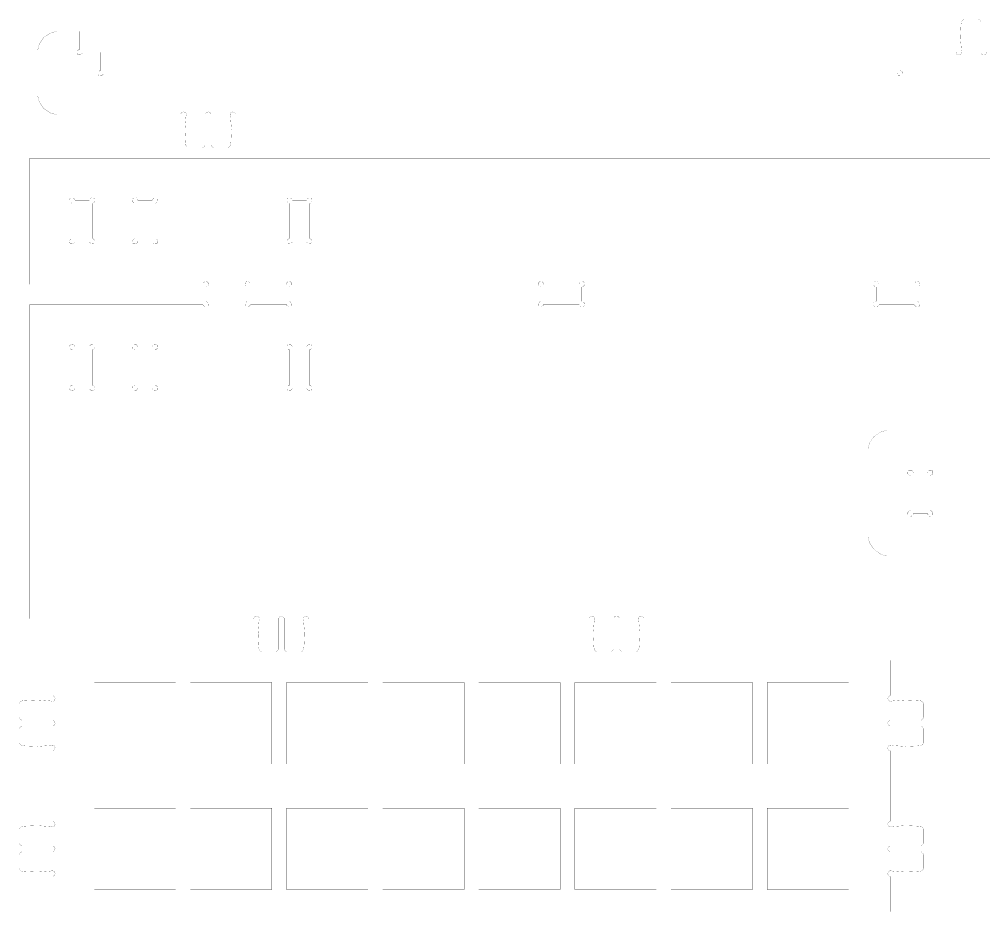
# Model space of a CAD drawing. Extents: x 0.1 to 11.8, y 0.1 to 11.9.
# Drawn here: x 0.09 to 5.85, y 0.11 to 5.44 of the extents above; entities that cross this region are included whole.
import ezdxf

# ---------------------------------------------------------------- set-up
doc = ezdxf.new("R2010")
doc.units = 0
doc.layers.get('0').update_dxf_attribs({"linetype": 'CONTINUOUS'})

msp = doc.modelspace()

# ---------------------------------------------------------------- linework, layer by layer
at = {"color": 1, "const_width": 0.00084}
for points in [[(5.71457, 5.23856), (5.71218, 5.25342), (5.70676, 5.32835), (5.71007, 5.40338), (5.71208, 5.41829)], [(5.71208, 5.41829), (5.7124, 5.42079), (5.71858, 5.43056), (5.72835, 5.43544), (5.73161, 5.43544)], [(5.80908, 5.43544), (5.73161, 5.43544)], [(5.80908, 5.43544), (5.81256, 5.43544), (5.82297, 5.42969), (5.82878, 5.41928), (5.82878, 5.41575)], [(5.82878, 5.23856), (5.82878, 5.41575)], [(0.200792, 5.23856), (0.200792, 5.25076), (0.210612, 5.28728), (0.237414, 5.32699), (0.277126, 5.35379), (0.313585, 5.36356), (0.325792, 5.36356)], [(0.325792, 5.36356), (0.450792, 5.36356)], [(0.450792, 5.36356), (0.450792, 5.25532)], [(0.200792, 4.99154), (0.200792, 5.23856)], [(0.467557, 5.23856), (0.467557, 5.23469), (0.457194, 5.22314), (0.441569, 5.22412), (0.438965, 5.22672), (0.436307, 5.22939), (0.435331, 5.24501), (0.446886, 5.25532), (0.450792, 5.25532)], [(0.467557, 5.23856), (0.575792, 5.23856)], [(0.575792, 5.23856), (0.575792, 5.13032)], [(5.34549, 5.23856), (5.34549, 5.13032)], [(5.34549, 5.23856), (5.68115, 5.23856)], [(5.71457, 5.23856), (5.71457, 5.23546), (5.70931, 5.22601), (5.69786, 5.22185), (5.68636, 5.22601), (5.68115, 5.23546), (5.68115, 5.23856)], [(5.86225, 5.23856), (5.86225, 5.23546), (5.85699, 5.22601), (5.84549, 5.22185), (5.83399, 5.22601), (5.82878, 5.23546), (5.82878, 5.23856)], [(0.592557, 5.11356), (0.592557, 5.10969), (0.582194, 5.09814), (0.566569, 5.09912), (0.563965, 5.10172), (0.561307, 5.10439), (0.560331, 5.12001), (0.571886, 5.13032), (0.575792, 5.13032)], [(5.34549, 5.13032), (5.34933, 5.13032), (5.36094, 5.12001), (5.35992, 5.10439), (5.35732, 5.10172), (5.35465, 5.09912), (5.33908, 5.09814), (5.32878, 5.10969), (5.32878, 5.11356)], [(0.592557, 5.11356), (5.32878, 5.11356)], [(0.325792, 4.86654), (0.313585, 4.86654), (0.277126, 4.87636), (0.237414, 4.90315), (0.210612, 4.94287), (0.200792, 4.97939), (0.200792, 4.99154)], [(0.325792, 4.86654), (1.05398, 4.86654)], [(1.05398, 4.86654), (1.05398, 4.86968), (1.05919, 4.87907), (1.07069, 4.88325), (1.08219, 4.87907), (1.08746, 4.86968), (1.08746, 4.86654)], [(1.08496, 4.68674), (1.08295, 4.70171), (1.07964, 4.77675), (1.08507, 4.85167), (1.08746, 4.86654)], [(1.20166, 4.86654), (1.20166, 4.86968), (1.20687, 4.87907), (1.21837, 4.88325), (1.22982, 4.87907), (1.23508, 4.86968), (1.23508, 4.86654)], [(1.20166, 4.86654), (1.20166, 4.68935)], [(1.23508, 4.86654), (1.23508, 4.68935)], [(1.34928, 4.86654), (1.34928, 4.86968), (1.35449, 4.87907), (1.36599, 4.88325), (1.3775, 4.87907), (1.38276, 4.86968), (1.38276, 4.86654)], [(1.34928, 4.86654), (1.35167, 4.85167), (1.35704, 4.77675), (1.35373, 4.70171), (1.35178, 4.68674)], [(1.38276, 4.86654), (6.58371, 4.86654)], [(1.10449, 4.66965), (1.10124, 4.66965), (1.09147, 4.67453), (1.08529, 4.68431), (1.08496, 4.68674)], [(1.18197, 4.66965), (1.10449, 4.66965)], [(1.20166, 4.68935), (1.20166, 4.68587), (1.19586, 4.67546), (1.18544, 4.66965), (1.18197, 4.66965)], [(1.25478, 4.66965), (1.25125, 4.66965), (1.24083, 4.67546), (1.23508, 4.68587), (1.23508, 4.68935)], [(1.25478, 4.66965), (1.33225, 4.66965)], [(1.35178, 4.68674), (1.35145, 4.68431), (1.34522, 4.67453), (1.33545, 4.66965), (1.33225, 4.66965)], [(0.154135, 4.60693), (7.07639, 4.60693)], [(0.154135, 4.60693), (0.154135, 3.854)], [(0.423828, 4.354), (0.423828, 4.35792), (0.413465, 4.36947), (0.397894, 4.36849), (0.39529, 4.36583), (0.392632, 4.36322), (0.391601, 4.3476), (0.403212, 4.33724), (0.407118, 4.33724)], [(0.407118, 4.12663), (0.407118, 4.33724)], [(0.509494, 4.354), (0.423828, 4.354)], [(0.526204, 4.33724), (0.530057, 4.33724), (0.541613, 4.3476), (0.540636, 4.36322), (0.538032, 4.36583), (0.535374, 4.36849), (0.519803, 4.36947), (0.509494, 4.35792), (0.509494, 4.354)], [(0.526204, 4.12663), (0.526204, 4.33724)], [(0.798828, 4.354), (0.798828, 4.35792), (0.788465, 4.36947), (0.772894, 4.36849), (0.77029, 4.36583), (0.767632, 4.36322), (0.766601, 4.3476), (0.778213, 4.33724), (0.782118, 4.33724)], [(0.782118, 4.12663), (0.782118, 4.33724)], [(0.884494, 4.354), (0.798828, 4.354)], [(0.901204, 4.33724), (0.905057, 4.33724), (0.916613, 4.3476), (0.915636, 4.36322), (0.913032, 4.36583), (0.910374, 4.36849), (0.894803, 4.36947), (0.884494, 4.35792), (0.884494, 4.354)], [(0.901204, 4.12663), (0.901204, 4.33724)], [(1.72017, 4.354), (1.72017, 4.35792), (1.70979, 4.36947), (1.69422, 4.36849), (1.69162, 4.36583), (1.68896, 4.36322), (1.68799, 4.3476), (1.69954, 4.33724), (1.70344, 4.33724)], [(1.70344, 4.12663), (1.70344, 4.33724)], [(1.80583, 4.354), (1.72017, 4.354)], [(1.82254, 4.33724), (1.82639, 4.33724), (1.83794, 4.3476), (1.83697, 4.36322), (1.83436, 4.36583), (1.83171, 4.36849), (1.81614, 4.36947), (1.80583, 4.35792), (1.80583, 4.354)], [(1.82254, 4.12663), (1.82254, 4.33724)], [(0.407118, 4.12663), (0.403212, 4.12663), (0.391601, 4.11632), (0.392632, 4.10075), (0.39529, 4.0981), (0.397894, 4.09549), (0.413465, 4.09446), (0.423828, 4.10607), (0.423828, 4.10992)], [(0.509494, 4.10992), (0.423828, 4.10992)], [(0.509494, 4.10992), (0.509494, 4.10607), (0.519803, 4.09446), (0.535374, 4.09549), (0.538032, 4.0981), (0.540636, 4.10075), (0.541613, 4.11632), (0.530057, 4.12663), (0.526204, 4.12663)], [(0.782118, 4.12663), (0.778213, 4.12663), (0.766601, 4.11632), (0.767632, 4.10075), (0.77029, 4.0981), (0.772894, 4.09549), (0.788465, 4.09446), (0.798828, 4.10607), (0.798828, 4.10992)], [(0.884494, 4.10992), (0.798828, 4.10992)], [(0.884494, 4.10992), (0.884494, 4.10607), (0.894803, 4.09446), (0.910374, 4.09549), (0.913032, 4.0981), (0.915636, 4.10075), (0.916613, 4.11632), (0.905057, 4.12663), (0.901204, 4.12663)], [(1.70344, 4.12663), (1.69954, 4.12663), (1.68799, 4.11632), (1.68896, 4.10075), (1.69162, 4.0981), (1.69422, 4.09549), (1.70979, 4.09446), (1.72017, 4.10607), (1.72017, 4.10992)], [(1.80583, 4.10992), (1.72017, 4.10992)], [(1.80583, 4.10992), (1.80583, 4.10607), (1.81614, 4.09446), (1.83171, 4.09549), (1.83436, 4.0981), (1.83697, 4.10075), (1.83794, 4.11632), (1.82639, 4.12663), (1.82254, 4.12663)], [(1.20345, 3.83724), (1.2073, 3.83724), (1.21886, 3.8476), (1.21788, 3.86322), (1.21528, 3.86583), (1.21262, 3.86849), (1.19705, 3.86947), (1.18674, 3.85792), (1.18674, 3.854)], [(1.47017, 3.854), (1.47017, 3.85792), (1.45979, 3.86947), (1.44422, 3.86849), (1.44162, 3.86583), (1.43896, 3.86322), (1.43799, 3.8476), (1.44954, 3.83724), (1.45344, 3.83724)], [(1.70053, 3.83724), (1.70437, 3.83724), (1.71593, 3.8476), (1.71496, 3.86322), (1.71235, 3.86583), (1.70969, 3.86849), (1.69407, 3.86947), (1.68375, 3.85792), (1.68375, 3.854)], [(3.22065, 3.854), (3.22065, 3.85792), (3.21029, 3.86947), (3.19467, 3.86849), (3.19206, 3.86583), (3.1894, 3.86322), (3.18842, 3.8476), (3.19997, 3.83724), (3.20389, 3.83724)], [(3.44797, 3.83724), (3.45182, 3.83724), (3.46343, 3.8476), (3.46246, 3.86322), (3.45985, 3.86583), (3.45719, 3.86849), (3.44157, 3.86947), (3.43126, 3.85792), (3.43126, 3.854)], [(5.22065, 3.854), (5.22065, 3.85792), (5.21029, 3.86947), (5.19467, 3.86849), (5.19206, 3.86583), (5.1894, 3.86322), (5.18842, 3.8476), (5.19997, 3.83724), (5.20389, 3.83724)], [(5.44797, 3.83724), (5.45182, 3.83724), (5.46343, 3.8476), (5.46246, 3.86322), (5.45985, 3.86583), (5.45719, 3.86849), (5.44157, 3.86947), (5.43126, 3.85792), (5.43126, 3.854)], [(1.18674, 3.854), (0.154135, 3.854)], [(1.20345, 3.83724), (1.20345, 3.75163)], [(1.45344, 3.83724), (1.45344, 3.75163)], [(1.68375, 3.854), (1.47017, 3.854)], [(1.70053, 3.75163), (1.70053, 3.83724)], [(3.20389, 3.83724), (3.20389, 3.75163)], [(3.43126, 3.854), (3.22065, 3.854)], [(3.44797, 3.83724), (3.44797, 3.75163)], [(5.20389, 3.83724), (5.20389, 3.75163)], [(5.43126, 3.854), (5.22065, 3.854)], [(5.44797, 3.83724), (5.44797, 3.75163)], [(1.18674, 3.73492), (1.18674, 3.73107), (1.19705, 3.71946), (1.21262, 3.72049), (1.21528, 3.7231), (1.21788, 3.72575), (1.21886, 3.74132), (1.2073, 3.75163), (1.20345, 3.75163)], [(1.45344, 3.75163), (1.44954, 3.75163), (1.43799, 3.74132), (1.43896, 3.72575), (1.44162, 3.7231), (1.44422, 3.72049), (1.45979, 3.71946), (1.47017, 3.73107), (1.47017, 3.73492)], [(1.68375, 3.73492), (1.68375, 3.73107), (1.69407, 3.71946), (1.70969, 3.72049), (1.71235, 3.7231), (1.71496, 3.72575), (1.71593, 3.74132), (1.70437, 3.75163), (1.70053, 3.75163)], [(3.20389, 3.75163), (3.19997, 3.75163), (3.18842, 3.74132), (3.1894, 3.72575), (3.19206, 3.7231), (3.19467, 3.72049), (3.21029, 3.71946), (3.22065, 3.73107), (3.22065, 3.73492)], [(3.43126, 3.73492), (3.43126, 3.73107), (3.44157, 3.71946), (3.45719, 3.72049), (3.45985, 3.7231), (3.46246, 3.72575), (3.46343, 3.74132), (3.45182, 3.75163), (3.44797, 3.75163)], [(5.20389, 3.75163), (5.19997, 3.75163), (5.18842, 3.74132), (5.1894, 3.72575), (5.19206, 3.7231), (5.19467, 3.72049), (5.21029, 3.71946), (5.22065, 3.73107), (5.22065, 3.73492)], [(5.43126, 3.73492), (5.43126, 3.73107), (5.44157, 3.71946), (5.45719, 3.72049), (5.45985, 3.7231), (5.46246, 3.72575), (5.46343, 3.74132), (5.45182, 3.75163), (5.44797, 3.75163)], [(1.18674, 3.73492), (0.154135, 3.73492)], [(0.154135, 2.98193), (0.154135, 3.73492)], [(1.68375, 3.73492), (1.47017, 3.73492)], [(3.43126, 3.73492), (3.22065, 3.73492)], [(5.43126, 3.73492), (5.22065, 3.73492)], [(0.423828, 3.479), (0.423828, 3.48292), (0.413465, 3.49447), (0.397894, 3.49349), (0.39529, 3.49083), (0.392632, 3.48822), (0.391601, 3.4726), (0.403212, 3.46224), (0.407118, 3.46224)], [(0.407118, 3.25163), (0.407118, 3.46224)], [(0.509494, 3.479), (0.423828, 3.479)], [(0.526204, 3.46224), (0.530057, 3.46224), (0.541613, 3.4726), (0.540636, 3.48822), (0.538032, 3.49083), (0.535374, 3.49349), (0.519803, 3.49447), (0.509494, 3.48292), (0.509494, 3.479)], [(0.526204, 3.25163), (0.526204, 3.46224)], [(0.798828, 3.479), (0.798828, 3.48292), (0.788465, 3.49447), (0.772894, 3.49349), (0.77029, 3.49083), (0.767632, 3.48822), (0.766601, 3.4726), (0.778213, 3.46224), (0.782118, 3.46224)], [(0.782118, 3.25163), (0.782118, 3.46224)], [(0.884494, 3.479), (0.798828, 3.479)], [(0.901204, 3.46224), (0.905057, 3.46224), (0.916613, 3.4726), (0.915636, 3.48822), (0.913032, 3.49083), (0.910374, 3.49349), (0.894803, 3.49447), (0.884494, 3.48292), (0.884494, 3.479)], [(0.901204, 3.25163), (0.901204, 3.46224)], [(1.72017, 3.479), (1.72017, 3.48292), (1.70979, 3.49447), (1.69422, 3.49349), (1.69162, 3.49083), (1.68896, 3.48822), (1.68799, 3.4726), (1.69954, 3.46224), (1.70344, 3.46224)], [(1.70344, 3.25163), (1.70344, 3.46224)], [(1.80583, 3.479), (1.72017, 3.479)], [(1.82254, 3.46224), (1.82639, 3.46224), (1.83794, 3.4726), (1.83697, 3.48822), (1.83436, 3.49083), (1.83171, 3.49349), (1.81614, 3.49447), (1.80583, 3.48292), (1.80583, 3.479)], [(1.82254, 3.25163), (1.82254, 3.46224)], [(0.407118, 3.25163), (0.403212, 3.25163), (0.391601, 3.24132), (0.392632, 3.22575), (0.39529, 3.2231), (0.397894, 3.22049), (0.413465, 3.21946), (0.423828, 3.23107), (0.423828, 3.23492)], [(0.509494, 3.23492), (0.423828, 3.23492)], [(0.509494, 3.23492), (0.509494, 3.23107), (0.519803, 3.21946), (0.535374, 3.22049), (0.538032, 3.2231), (0.540636, 3.22575), (0.541613, 3.24132), (0.530057, 3.25163), (0.526204, 3.25163)], [(0.782118, 3.25163), (0.778213, 3.25163), (0.766601, 3.24132), (0.767632, 3.22575), (0.77029, 3.2231), (0.772894, 3.22049), (0.788465, 3.21946), (0.798828, 3.23107), (0.798828, 3.23492)], [(0.884494, 3.23492), (0.798828, 3.23492)], [(0.884494, 3.23492), (0.884494, 3.23107), (0.894803, 3.21946), (0.910374, 3.22049), (0.913032, 3.2231), (0.915636, 3.22575), (0.916613, 3.24132), (0.905057, 3.25163), (0.901204, 3.25163)], [(1.70344, 3.25163), (1.69954, 3.25163), (1.68799, 3.24132), (1.68896, 3.22575), (1.69162, 3.2231), (1.69422, 3.22049), (1.70979, 3.21946), (1.72017, 3.23107), (1.72017, 3.23492)], [(1.80583, 3.23492), (1.72017, 3.23492)], [(1.80583, 3.23492), (1.80583, 3.23107), (1.81614, 3.21946), (1.83171, 3.22049), (1.83436, 3.2231), (1.83697, 3.22575), (1.83794, 3.24132), (1.82639, 3.25163), (1.82254, 3.25163)], [(0.154135, 2.98193), (0.154135, 1.85693)], [(0.154135, 2.98193), (7.07639, 2.98193)], [(5.28006, 2.98193), (5.26785, 2.98193), (5.23139, 2.97217), (5.19168, 2.94536), (5.16488, 2.90565), (5.15506, 2.86914), (5.15506, 2.85693)], [(5.15506, 2.98193), (5.15506, 1.85693)], [(5.42475, 2.729), (5.42475, 2.73292), (5.41439, 2.74447), (5.39876, 2.74349), (5.39615, 2.74083), (5.3935, 2.73822), (5.39253, 2.7226), (5.40408, 2.71224), (5.40799, 2.71224)], [(5.40799, 2.71224), (5.40799, 2.50163)], [(5.51036, 2.729), (5.42475, 2.729)], [(5.52713, 2.71224), (5.53097, 2.71224), (5.54254, 2.7226), (5.54156, 2.73822), (5.53896, 2.74083), (5.53629, 2.74349), (5.52067, 2.74447), (5.51036, 2.73292), (5.51036, 2.729)], [(5.52713, 2.71224), (5.52713, 2.50163)], [(5.40799, 2.50163), (5.40408, 2.50163), (5.39253, 2.49132), (5.3935, 2.47575), (5.39615, 2.4731), (5.39876, 2.47049), (5.41439, 2.46946), (5.42475, 2.48107), (5.42475, 2.48492)], [(5.51036, 2.48492), (5.42475, 2.48492)], [(5.51036, 2.48492), (5.51036, 2.48107), (5.52067, 2.46946), (5.53629, 2.47049), (5.53896, 2.4731), (5.54156, 2.47575), (5.54254, 2.49132), (5.53097, 2.50163), (5.52713, 2.50163)], [(5.15506, 2.35693), (5.15506, 2.34478), (5.16488, 2.30832), (5.19168, 2.26856), (5.23139, 2.24181), (5.26785, 2.23193), (5.28006, 2.23193)], [(5.28006, 2.23193), (7.40506, 2.23193)], [(1.49024, 1.85693), (0.154135, 1.85693)], [(1.52371, 1.85693), (1.52371, 1.86008), (1.51844, 1.86951), (1.50694, 1.87369), (1.49544, 1.86951), (1.49024, 1.86008), (1.49024, 1.85693)], [(1.52371, 1.85693), (1.52126, 1.84207), (1.51585, 1.76719), (1.51921, 1.69217), (1.52121, 1.67719)], [(1.67133, 1.85693), (1.67133, 1.86008), (1.66607, 1.86951), (1.65457, 1.87369), (1.64307, 1.86951), (1.63786, 1.86008), (1.63786, 1.85693)], [(1.63786, 1.67979), (1.63786, 1.85693)], [(1.67133, 1.67979), (1.67133, 1.85693)], [(1.81896, 1.85693), (1.81896, 1.86008), (1.81369, 1.86951), (1.80225, 1.87369), (1.79075, 1.86951), (1.78554, 1.86008), (1.78554, 1.85693)], [(1.78803, 1.67719), (1.78999, 1.69217), (1.79329, 1.76719), (1.78792, 1.84207), (1.78554, 1.85693)], [(3.49024, 1.85693), (1.81896, 1.85693)], [(3.52371, 1.85693), (3.52371, 1.86008), (3.51844, 1.86951), (3.50694, 1.87369), (3.49544, 1.86951), (3.49024, 1.86008), (3.49024, 1.85693)], [(3.52371, 1.85693), (3.52126, 1.84207), (3.51585, 1.76719), (3.51921, 1.69217), (3.52121, 1.67719)], [(3.67133, 1.85693), (3.67133, 1.86008), (3.66607, 1.86951), (3.65457, 1.87369), (3.64307, 1.86951), (3.63786, 1.86008), (3.63786, 1.85693)], [(3.63786, 1.67979), (3.63786, 1.85693)], [(3.67133, 1.67979), (3.67133, 1.85693)], [(3.81896, 1.85693), (3.81896, 1.86008), (3.81369, 1.86951), (3.80225, 1.87369), (3.79075, 1.86951), (3.78554, 1.86008), (3.78554, 1.85693)], [(3.78803, 1.67719), (3.78999, 1.69217), (3.79329, 1.76719), (3.78792, 1.84207), (3.78554, 1.85693)], [(5.15506, 1.85693), (3.81896, 1.85693)], [(1.52121, 1.67719), (1.52154, 1.67475), (1.52772, 1.66499), (1.53743, 1.6601), (1.54069, 1.6601)], [(1.61817, 1.6601), (1.62164, 1.6601), (1.63206, 1.6659), (1.63786, 1.67632), (1.63786, 1.67979)], [(1.67133, 1.67979), (1.67133, 1.67632), (1.67708, 1.6659), (1.6875, 1.6601), (1.69103, 1.6601)], [(1.7685, 1.6601), (1.77171, 1.6601), (1.78147, 1.66499), (1.78771, 1.67475), (1.78803, 1.67719)], [(3.52121, 1.67719), (3.52154, 1.67475), (3.52772, 1.66499), (3.53743, 1.6601), (3.54069, 1.6601)], [(3.61817, 1.6601), (3.62164, 1.6601), (3.63206, 1.6659), (3.63786, 1.67632), (3.63786, 1.67979)], [(3.67133, 1.67979), (3.67133, 1.67632), (3.67708, 1.6659), (3.6875, 1.6601), (3.69103, 1.6601)], [(3.7685, 1.6601), (3.77171, 1.6601), (3.78147, 1.66499), (3.78771, 1.67475), (3.78803, 1.67719)], [(1.54069, 1.6601), (1.61817, 1.6601)], [(1.7685, 1.6601), (1.69103, 1.6601)], [(3.54069, 1.6601), (3.61817, 1.6601)], [(3.7685, 1.6601), (3.69103, 1.6601)], [(0.288411, 1.60835), (5.28933, 1.60835)], [(0.288411, 1.39768), (0.288411, 1.60835)], [(5.28933, 1.39768), (5.28933, 1.60835)], [(1.02463, 1.47646), (0.538411, 1.47646)], [(0.538411, 1.47646), (0.538411, 0.990235)], [(1.02463, 1.47646), (1.02463, 0.990235)], [(1.59819, 1.47646), (1.11198, 1.47646)], [(1.11198, 1.47646), (1.11198, 0.990235)], [(1.59819, 1.47646), (1.59819, 0.990235)], [(2.17171, 1.47646), (1.68549, 1.47646)], [(1.68549, 1.47646), (1.68549, 0.990235)], [(2.17171, 1.47646), (2.17171, 0.990235)], [(2.74522, 1.47646), (2.259, 1.47646)], [(2.259, 1.47646), (2.259, 0.990235)], [(2.74522, 1.47646), (2.74522, 0.990235)], [(3.31874, 1.47646), (2.83251, 1.47646)], [(2.83251, 1.47646), (2.83251, 0.990235)], [(3.31874, 1.47646), (3.31874, 0.990235)], [(3.89231, 1.47646), (3.40608, 1.47646)], [(3.40608, 1.47646), (3.40608, 0.990235)], [(3.89231, 1.47646), (3.89231, 0.990235)], [(4.46582, 1.47646), (3.9796, 1.47646)], [(3.9796, 1.47646), (3.9796, 0.990235)], [(4.46582, 1.47646), (4.46582, 0.990235)], [(5.03933, 1.47646), (4.55311, 1.47646)], [(4.55311, 1.47646), (4.55311, 0.990235)], [(5.03933, 1.47646), (5.03933, 0.990235)], [(0.288411, 1.36426), (0.291504, 1.36426), (0.300944, 1.36952), (0.305122, 1.38097), (0.300944, 1.39247), (0.291504, 1.39768), (0.288411, 1.39768)], [(5.28933, 1.39768), (5.28618, 1.39768), (5.27675, 1.39247), (5.27257, 1.38097), (5.27675, 1.36952), (5.28618, 1.36426), (5.28933, 1.36426)], [(0.10867, 1.36675), (0.106228, 1.36643), (0.096463, 1.36024), (0.09158, 1.35048), (0.09158, 1.34722)], [(0.09158, 1.26975), (0.09158, 1.34722)], [(0.288411, 1.36426), (0.273546, 1.36664), (0.198622, 1.37207), (0.123589, 1.36876), (0.10867, 1.36675)], [(5.46907, 1.36675), (5.45415, 1.36876), (5.37912, 1.37207), (5.30419, 1.36664), (5.28933, 1.36426)], [(5.48617, 1.34722), (5.48617, 1.35048), (5.48128, 1.36024), (5.47151, 1.36643), (5.46907, 1.36675)], [(5.48617, 1.26975), (5.48617, 1.34722)], [(0.09158, 1.26975), (0.09158, 1.26628), (0.097331, 1.25586), (0.107747, 1.25005), (0.111274, 1.25005)], [(5.46653, 1.25005), (5.47, 1.25005), (5.48042, 1.25586), (5.48617, 1.26628), (5.48617, 1.26975)], [(0.111274, 1.21658), (0.107747, 1.21658), (0.097331, 1.21083), (0.09158, 1.20041), (0.09158, 1.19694)], [(0.288411, 1.25005), (0.111274, 1.25005)], [(0.288411, 1.21658), (0.111274, 1.21658)], [(0.288411, 1.21658), (0.291504, 1.21658), (0.300944, 1.22184), (0.305122, 1.23334), (0.300944, 1.24485), (0.291504, 1.25005), (0.288411, 1.25005)], [(5.28933, 1.25005), (5.28618, 1.25005), (5.27675, 1.24485), (5.27257, 1.23334), (5.27675, 1.22184), (5.28618, 1.21658), (5.28933, 1.21658)], [(5.28933, 1.25005), (5.46653, 1.25005)], [(5.28933, 1.21658), (5.46653, 1.21658)], [(5.48617, 1.19694), (5.48617, 1.20041), (5.48042, 1.21083), (5.47, 1.21658), (5.46653, 1.21658)], [(0.09158, 1.19694), (0.09158, 1.11941)], [(5.48617, 1.19694), (5.48617, 1.11941)], [(0.09158, 1.11941), (0.09158, 1.11621), (0.096463, 1.1065), (0.106228, 1.10026), (0.10867, 1.09993)], [(0.10867, 1.09993), (0.123589, 1.09798), (0.198622, 1.09462), (0.273546, 1.10004), (0.288411, 1.10243)], [(0.288411, 1.06896), (0.291504, 1.06896), (0.300944, 1.07422), (0.305122, 1.08572), (0.300944, 1.09722), (0.291504, 1.10243), (0.288411, 1.10243)], [(5.28933, 1.10243), (5.28618, 1.10243), (5.27675, 1.09722), (5.27257, 1.08572), (5.27675, 1.07422), (5.28618, 1.06896), (5.28933, 1.06896)], [(5.28933, 1.10243), (5.30419, 1.10004), (5.37912, 1.09462), (5.45415, 1.09798), (5.46907, 1.09993)], [(5.46907, 1.09993), (5.47151, 1.10026), (5.48128, 1.1065), (5.48617, 1.11621), (5.48617, 1.11941)], [(0.288411, 0.858344), (0.288411, 1.06896)], [(5.28933, 0.858344), (5.28933, 1.06896)], [(1.02463, 0.990235), (0.538411, 0.990235)], [(1.59819, 0.990235), (1.11198, 0.990235)], [(2.17171, 0.990235), (1.68549, 0.990235)], [(2.74522, 0.990235), (2.259, 0.990235)], [(3.31874, 0.990235), (2.83251, 0.990235)], [(3.89231, 0.990235), (3.40608, 0.990235)], [(4.46582, 0.990235), (3.9796, 0.990235)], [(5.03933, 0.990235), (4.55311, 0.990235)], [(0.288411, 0.858344), (5.28933, 0.858344)], [(0.288411, 0.647678), (0.288411, 0.858344)], [(5.28933, 0.647678), (5.28933, 0.858344)], [(1.02463, 0.726454), (0.538411, 0.726454)], [(0.538411, 0.726454), (0.538411, 0.240235)], [(1.02463, 0.726454), (1.02463, 0.240235)], [(1.59819, 0.726454), (1.11198, 0.726454)], [(1.11198, 0.726454), (1.11198, 0.240235)], [(1.59819, 0.726454), (1.59819, 0.240235)], [(2.17171, 0.726454), (1.68549, 0.726454)], [(1.68549, 0.726454), (1.68549, 0.240235)], [(2.17171, 0.726454), (2.17171, 0.240235)], [(2.74522, 0.726454), (2.259, 0.726454)], [(2.259, 0.726454), (2.259, 0.240235)], [(2.74522, 0.726454), (2.74522, 0.240235)], [(3.31874, 0.726454), (2.83251, 0.726454)], [(2.83251, 0.726454), (2.83251, 0.240235)], [(3.31874, 0.726454), (3.31874, 0.240235)], [(3.89231, 0.726454), (3.40608, 0.726454)], [(3.40608, 0.726454), (3.40608, 0.240235)], [(3.89231, 0.726454), (3.89231, 0.240235)], [(4.46582, 0.726454), (3.9796, 0.726454)], [(3.9796, 0.726454), (3.9796, 0.240235)], [(4.46582, 0.726454), (4.46582, 0.240235)], [(5.03933, 0.726454), (4.55311, 0.726454)], [(4.55311, 0.726454), (4.55311, 0.240235)], [(5.03933, 0.726454), (5.03933, 0.240235)], [(0.288411, 0.614258), (0.291504, 0.614258), (0.300944, 0.619521), (0.305122, 0.630968), (0.300944, 0.642469), (0.291504, 0.647678), (0.288411, 0.647678)], [(5.28933, 0.647678), (5.28618, 0.647678), (5.27675, 0.642469), (5.27257, 0.630968), (5.27675, 0.619521), (5.28618, 0.614258), (5.28933, 0.614258)], [(0.10867, 0.616754), (0.106228, 0.616428), (0.096463, 0.610243), (0.09158, 0.600478), (0.09158, 0.597222)], [(0.09158, 0.519749), (0.09158, 0.597222)], [(0.288411, 0.614258), (0.273546, 0.616644), (0.198622, 0.622071), (0.123589, 0.618761), (0.10867, 0.616754)], [(5.46907, 0.616754), (5.45415, 0.618761), (5.37912, 0.622071), (5.30419, 0.616644), (5.28933, 0.614258)], [(5.48617, 0.597222), (5.48617, 0.600478), (5.48128, 0.610243), (5.47151, 0.616428), (5.46907, 0.616754)], [(5.48617, 0.519749), (5.48617, 0.597222)], [(0.09158, 0.519749), (0.09158, 0.516276), (0.097331, 0.50586), (0.107747, 0.500054), (0.111274, 0.500054)], [(5.46653, 0.500054), (5.47, 0.500054), (5.48042, 0.50586), (5.48617, 0.516276), (5.48617, 0.519749)], [(0.111274, 0.466581), (0.107747, 0.466581), (0.097331, 0.460829), (0.09158, 0.450412), (0.09158, 0.44694)], [(0.288411, 0.500054), (0.111274, 0.500054)], [(0.288411, 0.466581), (0.111274, 0.466581)], [(0.288411, 0.466581), (0.291504, 0.466581), (0.300944, 0.471843), (0.305122, 0.483344), (0.300944, 0.494846), (0.291504, 0.500054), (0.288411, 0.500054)], [(5.28933, 0.500054), (5.28618, 0.500054), (5.27675, 0.494846), (5.27257, 0.483344), (5.27675, 0.471843), (5.28618, 0.466581), (5.28933, 0.466581)], [(5.28933, 0.500054), (5.46653, 0.500054)], [(5.28933, 0.466581), (5.46653, 0.466581)], [(5.48617, 0.44694), (5.48617, 0.450412), (5.48042, 0.460829), (5.47, 0.466581), (5.46653, 0.466581)], [(0.09158, 0.44694), (0.09158, 0.369413)], [(5.48617, 0.44694), (5.48617, 0.369413)], [(0.09158, 0.369413), (0.09158, 0.366211), (0.096463, 0.3565), (0.106228, 0.350261), (0.10867, 0.349935)], [(0.10867, 0.349935), (0.123589, 0.347982), (0.198622, 0.344618), (0.273546, 0.350043), (0.288411, 0.352431)], [(0.288411, 0.318956), (0.291504, 0.318956), (0.300944, 0.324219), (0.305122, 0.335721), (0.300944, 0.347222), (0.291504, 0.352431), (0.288411, 0.352431)], [(5.28933, 0.352431), (5.28618, 0.352431), (5.27675, 0.347222), (5.27257, 0.335721), (5.27675, 0.324219), (5.28618, 0.318956), (5.28933, 0.318956)], [(5.28933, 0.352431), (5.30419, 0.350043), (5.37912, 0.344618), (5.45415, 0.347982), (5.46907, 0.349935)], [(5.46907, 0.349935), (5.47151, 0.350261), (5.48128, 0.3565), (5.48617, 0.366211), (5.48617, 0.369413)], [(0.288411, 0.108344), (0.288411, 0.318956)], [(5.28933, 0.108344), (5.28933, 0.318956)], [(1.02463, 0.240235), (0.538411, 0.240235)], [(1.59819, 0.240235), (1.11198, 0.240235)], [(2.17171, 0.240235), (1.68549, 0.240235)], [(2.74522, 0.240235), (2.259, 0.240235)], [(3.31874, 0.240235), (2.83251, 0.240235)], [(3.89231, 0.240235), (3.40608, 0.240235)], [(4.46582, 0.240235), (3.9796, 0.240235)], [(5.03933, 0.240235), (4.55311, 0.240235)], [(0.288411, 0.108344), (5.28933, 0.108344)]]:
    msp.add_lwpolyline(points, dxfattribs=at)

doc.saveas('drawing.dxf')
